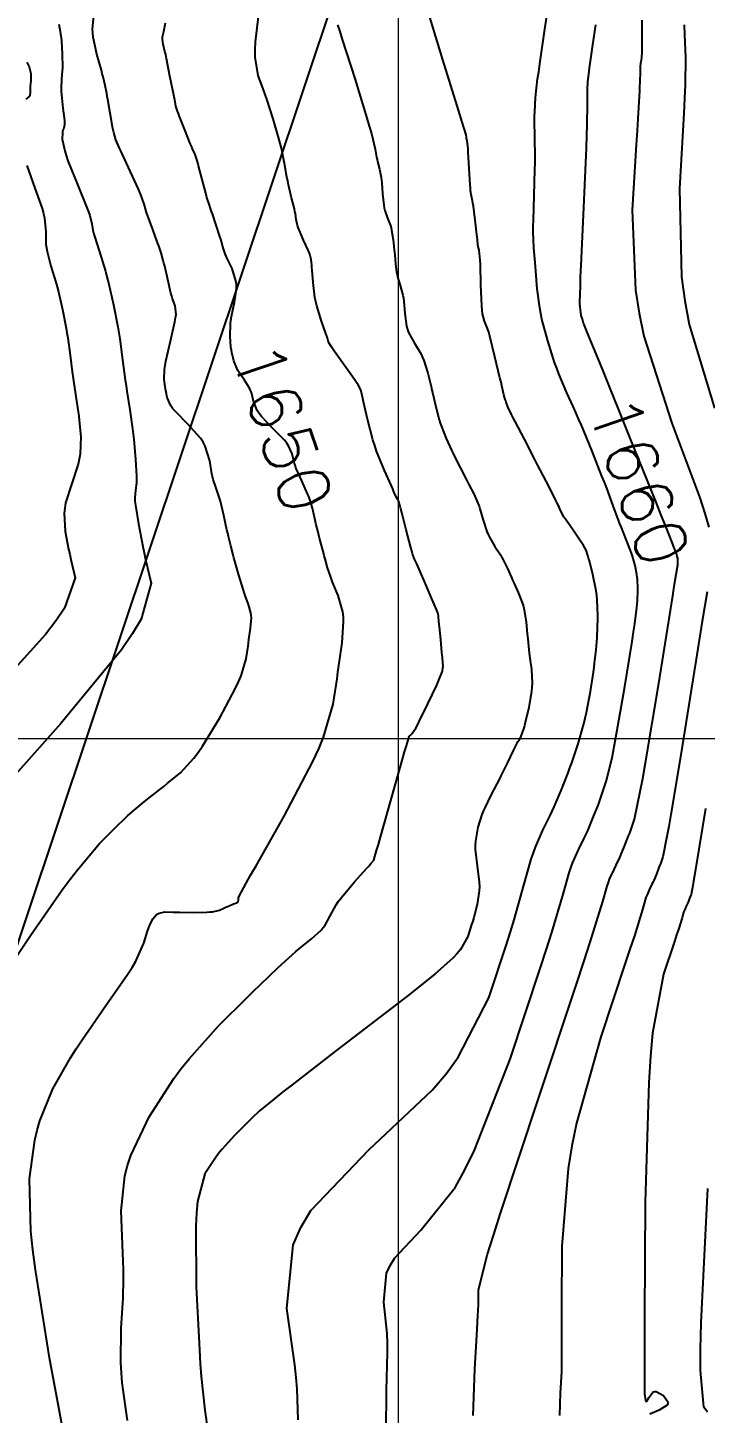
# Model space of a CAD drawing. Header units: metres. Extents: x 837475 to 838479, y 1189012 to 1191015.
# Drawn here: x 837648.9 to 837699.4, y 1189363.5 to 1189466.9 of the extents above; entities that cross this region are included whole.
import ezdxf

# ---------------------------------------------------------------- set-up
doc = ezdxf.new("R2010")
doc.units = ezdxf.units.M
doc.header["$LTSCALE"] = 0.3
doc.layers.add('COORD', color=7, linetype='Continuous', lineweight=20)
for name, color, linetype in [('CORREDORVIA', 70, 'Continuous'), ('COTAS 10', 1, 'Continuous'), ('COTAS INT', 252, 'Continuous')]:
    doc.layers.add(name, color=color, linetype=linetype)
doc.styles.get("Standard").update_dxf_attribs({"font": 'simplex.shx'})

msp = doc.modelspace()

# ---------------------------------------------------------------- linework, layer by layer
at = {"layer": 'COORD'}
for p, q in [((837676.51, 1189013.87), (837676.51, 1191013.87)), ((837476.51, 1189413.87), (838476.51, 1189413.87))]:
    msp.add_line(p, q, dxfattribs=at)
at = {"layer": 'CORREDORVIA'}
msp.add_lwpolyline([(838157.03, 1190996.19), (838237.17, 1190821.34), (838237, 1190602.88), (838240.03, 1190437.2), (838223.54, 1190366.27), (838212.2, 1190288.92), (838221.4, 1189997.88), (837954.54, 1189509.17), (837751.16, 1189231.38), (837593.19, 1189234.4), (837744.49, 1189686.61), (837750.28, 1189933.97), (837723.62, 1190051.52), (837726.09, 1190134.48), (837885.38, 1190229.43), (837983.18, 1190344.12), (837817.55, 1190502.19), (837798.03, 1190660.17), (837963.57, 1190795.98), (837910.68, 1191000.96)], close=True, dxfattribs=at)
at = {"layer": 'COTAS 10'}
for points in [[(837651.59, 1189361.66), (837650.49, 1189367.66), (837649.43, 1189374.21), (837649.24, 1189375.72), (837649.1, 1189377.1), (837649, 1189381), (837649.39, 1189383.89), (837649.56, 1189384.63), (837649.77, 1189385.34), (837650.74, 1189387.73), (837652.05, 1189390.03), (837652.47, 1189390.7), (837652.91, 1189391.38), (837654.69, 1189393.94), (837656.31, 1189396.25), (837656.64, 1189396.78), (837656.92, 1189397.26), (837657.52, 1189398.59), (837657.79, 1189399.48), (837657.86, 1189399.69), (837657.94, 1189399.88), (837658.18, 1189400.4), (837658.46, 1189400.73), (837658.56, 1189400.79), (837658.66, 1189400.84), (837659.09, 1189400.92), (837659.71, 1189400.9), (837659.93, 1189400.9), (837660.17, 1189400.9), (837661.21, 1189400.88), (837662.22, 1189400.9), (837662.45, 1189400.92), (837662.64, 1189400.94), (837663.16, 1189401.05), (837663.48, 1189401.2), (837663.56, 1189401.23), (837663.64, 1189401.27), (837663.89, 1189401.39), (837664.1, 1189401.48), (837664.15, 1189401.5), (837664.21, 1189401.52), (837664.39, 1189401.58), (837664.52, 1189401.64), (837664.54, 1189401.66), (837664.56, 1189401.69), (837664.59, 1189401.79), (837664.58, 1189401.92), (837664.59, 1189401.95), (837664.59, 1189401.98), (837664.62, 1189402.09), (837665.16, 1189403.07), (837665.48, 1189403.66), (837665.89, 1189404.37), (837667.98, 1189408.08), (837670.13, 1189412.15), (837670.56, 1189413.1), (837670.92, 1189413.96), (837671.65, 1189416.42), (837671.93, 1189418.31), (837672, 1189418.81), (837672.07, 1189419.31), (837672.32, 1189421.01), (837672.42, 1189422.56), (837672.4, 1189422.95), (837672.36, 1189423.32), (837672.02, 1189424.53), (837671.6, 1189425.53), (837671.51, 1189425.76), (837671.43, 1189425.98), (837671.21, 1189426.6), (837671.04, 1189427.26), (837670.98, 1189427.49), (837670.91, 1189427.74), (837670.63, 1189428.81), (837670.52, 1189429.25), (837670.36, 1189429.9), (837670.3, 1189430.15), (837670.24, 1189430.38), (837670.09, 1189431.06), (837669.9, 1189431.7), (837669.82, 1189431.91), (837669.73, 1189432.13), (837669.3, 1189433.08), (837668.89, 1189434.02), (837668.8, 1189434.25), (837668.73, 1189434.46), (837668.58, 1189435.1), (837668.32, 1189435.71), (837668.18, 1189435.91), (837668.01, 1189436.12), (837667.15, 1189436.99), (837666.29, 1189437.88), (837666.12, 1189438.11), (837665.98, 1189438.33), (837665.7, 1189439.03), (837665.54, 1189439.67), (837665.47, 1189439.84), (837665.4, 1189440.01), (837665.02, 1189440.6), (837664.63, 1189441.18), (837664.54, 1189441.33), (837664.46, 1189441.49), (837664.23, 1189442.04), (837664.08, 1189442.66), (837664.05, 1189442.85), (837664.02, 1189443.06), (837663.96, 1189443.88), (837663.98, 1189444.81), (837664.01, 1189445.08), (837664.05, 1189445.36), (837664.28, 1189446.42), (837664.4, 1189447.23), (837664.43, 1189447.46), (837664.42, 1189447.74), (837664.39, 1189448.01), (837664.1, 1189448.92), (837663.73, 1189449.68), (837663.65, 1189449.86), (837663.59, 1189450.02), (837663.44, 1189450.47), (837663.32, 1189450.94), (837663.26, 1189451.12), (837663.2, 1189451.31), (837662.92, 1189452.16), (837662.64, 1189453), (837662.57, 1189453.18), (837662.52, 1189453.33), (837662.38, 1189453.72), (837662.25, 1189454.16), (837662.19, 1189454.34), (837662.14, 1189454.56), (837661.87, 1189455.58), (837661.6, 1189456.6), (837661.54, 1189456.82), (837661.49, 1189457), (837661.34, 1189457.43), (837661.15, 1189457.86), (837661.07, 1189458.05), (837660.98, 1189458.26), (837660.57, 1189459.28), (837660.17, 1189460.28), (837660.1, 1189460.49), (837660.03, 1189460.67), (837659.91, 1189461.05), (837659.83, 1189461.51), (837659.78, 1189461.73), (837659.73, 1189462), (837659.47, 1189463.29), (837659.2, 1189464.61), (837659.15, 1189464.89), (837659.09, 1189465.12), (837658.96, 1189465.68), (837658.91, 1189466.01), (837658.91, 1189466.11), (837658.92, 1189466.21), (837659, 1189466.62), (837659.14, 1189467.25)], [(837682.09, 1189363.34), (837682.2, 1189366.81), (837682.37, 1189369.78), (837682.41, 1189370.35), (837682.43, 1189370.82), (837682.47, 1189371.6), (837682.47, 1189371.82), (837682.47, 1189371.93), (837682.47, 1189372.07), (837682.48, 1189372.72), (837683.16, 1189375.38), (837683.59, 1189376.77), (837684.12, 1189378.46), (837686.92, 1189386.92), (837689.77, 1189395.47), (837690.34, 1189397.21), (837690.82, 1189398.67), (837691.76, 1189401.71), (837692.08, 1189402.84), (837692.17, 1189403.11), (837692.26, 1189403.36), (837692.59, 1189404.09), (837692.9, 1189404.73), (837692.99, 1189404.92), (837693.08, 1189405.11), (837693.38, 1189405.82), (837693.68, 1189406.59), (837693.76, 1189406.8), (837693.84, 1189407.03), (837694.12, 1189407.85), (837694.55, 1189409.9), (837694.73, 1189410.88), (837694.94, 1189412.05), (837695.9, 1189417.81), (837696.8, 1189423.42), (837696.97, 1189424.5), (837697.11, 1189425.37), (837697.34, 1189426.81), (837697.35, 1189426.91), (837697.35, 1189426.94), (837697.35, 1189426.97), (837697.35, 1189427.1), (837697.35, 1189427.24), (837697.34, 1189427.27), (837697.34, 1189427.31), (837697.31, 1189427.45), (837697.27, 1189427.6), (837697.25, 1189427.64), (837697.24, 1189427.69), (837697.17, 1189427.85), (837697.1, 1189428.04), (837697.08, 1189428.09), (837697.06, 1189428.15), (837696.97, 1189428.37), (837696.43, 1189429.75), (837696.11, 1189430.53), (837695.73, 1189431.49), (837693.75, 1189436.39), (837691.77, 1189441.3), (837691.38, 1189442.26), (837691.06, 1189443.04), (837690.94, 1189443.34), (837690.49, 1189444.43), (837690.38, 1189444.69), (837690.35, 1189444.76), (837690.32, 1189444.84), (837690.23, 1189445.14), (837690.15, 1189445.43), (837690.13, 1189445.51), (837690.12, 1189445.59), (837690.08, 1189445.85), (837690.06, 1189446.09), (837690.06, 1189446.15), (837690.05, 1189446.21), (837690.04, 1189446.41), (837690.08, 1189447.61), (837690.1, 1189448.3), (837690.14, 1189449.15), (837690.33, 1189453.49), (837690.53, 1189457.94), (837690.56, 1189458.85), (837690.59, 1189459.63), (837690.61, 1189461.25), (837690.6, 1189461.93), (837690.6, 1189462.11), (837690.6, 1189462.28), (837690.64, 1189462.86), (837690.73, 1189463.62), (837690.77, 1189463.9), (837690.81, 1189464.22), (837691.02, 1189465.62), (837691.24, 1189467.11)]]:
    msp.add_lwpolyline(points, dxfattribs=at)
at = {"layer": 'COTAS INT'}
for points in [[(837675.59, 1189362.1), (837675.63, 1189365.25), (837675.7, 1189368.04), (837675.69, 1189368.76), (837675.66, 1189369.46), (837675.41, 1189371.8), (837675.63, 1189373.96), (837675.89, 1189374.54), (837676.23, 1189375.12), (837678.19, 1189377.18), (837680.74, 1189380.37), (837681.46, 1189381.67), (837682.18, 1189383.14), (837684.83, 1189389.95), (837687.07, 1189396.7), (837687.54, 1189398.14), (837687.94, 1189399.38), (837688.81, 1189402.32), (837689.25, 1189403.85), (837689.37, 1189404.22), (837689.49, 1189404.56), (837689.93, 1189405.56), (837690.36, 1189406.42), (837690.48, 1189406.68), (837690.6, 1189406.93), (837691.02, 1189407.91), (837691.42, 1189408.94), (837691.53, 1189409.24), (837691.64, 1189409.54), (837692.01, 1189410.66), (837692.44, 1189412.42), (837692.58, 1189413.13), (837692.73, 1189413.93), (837693.36, 1189417.59), (837693.93, 1189421.11), (837694.04, 1189421.83), (837694.13, 1189422.42), (837694.3, 1189423.64), (837694.34, 1189424.14), (837694.35, 1189424.29), (837694.35, 1189424.45), (837694.36, 1189424.61), (837694.37, 1189425.07), (837694.34, 1189425.73), (837694.32, 1189425.91), (837694.3, 1189426.09), (837694.16, 1189426.77), (837693.96, 1189427.48), (837693.89, 1189427.69), (837693.81, 1189427.9), (837693.5, 1189428.71), (837693.14, 1189429.6), (837693.03, 1189429.87), (837692.93, 1189430.15), (837692.53, 1189431.23), (837692.04, 1189432.55), (837691.87, 1189432.98), (837691.69, 1189433.44), (837690.95, 1189435.31), (837690.16, 1189437.23), (837689.95, 1189437.71), (837689.75, 1189438.18), (837689.54, 1189438.64), (837689.08, 1189439.66), (837688.48, 1189441.08), (837688.32, 1189441.49), (837688.16, 1189441.91), (837687.64, 1189443.53), (837687.21, 1189445.14), (837687.12, 1189445.57), (837687.05, 1189445.99), (837686.86, 1189447.42), (837686.75, 1189448.72), (837686.72, 1189449.06), (837686.7, 1189449.38), (837686.61, 1189450.47), (837686.56, 1189451.68), (837686.56, 1189452.09), (837686.57, 1189452.53), (837686.63, 1189454.39), (837686.69, 1189456.31), (837686.7, 1189456.78), (837686.71, 1189457.24), (837686.68, 1189458.71), (837686.66, 1189459.97), (837686.66, 1189460.29), (837686.67, 1189460.61), (837686.73, 1189461.68), (837686.89, 1189463.08), (837686.97, 1189463.6), (837687.05, 1189464.19), (837687.44, 1189466.79), (837687.84, 1189469.54)], [(837646.72, 1189395.7), (837649.07, 1189399.17), (837651.44, 1189402.58), (837652.02, 1189403.36), (837652.56, 1189404.07), (837654.21, 1189406.04), (837655.6, 1189407.43), (837655.97, 1189407.78), (837656.33, 1189408.11), (837657.57, 1189409.16), (837658.71, 1189410.06), (837659, 1189410.29), (837659.29, 1189410.52), (837660.25, 1189411.3), (837661.25, 1189412.39), (837661.56, 1189412.81), (837661.89, 1189413.28), (837663.19, 1189415.41), (837664.34, 1189417.58), (837664.57, 1189418.08), (837664.77, 1189418.54), (837665.15, 1189419.8), (837665.29, 1189420.75), (837665.33, 1189421), (837665.36, 1189421.24), (837665.48, 1189422.1), (837665.54, 1189422.87), (837665.53, 1189423.06), (837665.5, 1189423.25), (837665.33, 1189423.86), (837665.08, 1189424.53), (837665, 1189424.76), (837664.92, 1189425), (837664.6, 1189426.05), (837664.31, 1189427.09), (837664.24, 1189427.34), (837664.18, 1189427.57), (837664, 1189428.25), (837663.83, 1189428.94), (837663.78, 1189429.18), (837663.72, 1189429.43), (837663.48, 1189430.51), (837663.23, 1189431.56), (837663.17, 1189431.8), (837663.1, 1189432.02), (837662.88, 1189432.62), (837662.68, 1189433.19), (837662.63, 1189433.4), (837662.59, 1189433.62), (837662.43, 1189434.59), (837662.1, 1189435.68), (837661.94, 1189435.98), (837661.74, 1189436.27), (837660.8, 1189437.32), (837659.87, 1189438.25), (837659.69, 1189438.47), (837659.54, 1189438.68), (837659.25, 1189439.3), (837659.16, 1189439.82), (837659.14, 1189439.96), (837659.12, 1189440.11), (837659.03, 1189440.64), (837659.05, 1189441.4), (837659.1, 1189441.69), (837659.16, 1189442.02), (837659.51, 1189443.5), (837659.84, 1189444.94), (837659.89, 1189445.25), (837659.92, 1189445.51), (837659.86, 1189446.15), (837659.66, 1189446.67), (837659.6, 1189446.87), (837659.54, 1189447.09), (837659.3, 1189448.1), (837659.08, 1189449.11), (837659.02, 1189449.34), (837658.97, 1189449.54), (837658.81, 1189450.1), (837658.63, 1189450.61), (837658.56, 1189450.8), (837658.49, 1189451), (837658.18, 1189451.85), (837657.86, 1189452.71), (837657.8, 1189452.92), (837657.73, 1189453.1), (837657.57, 1189453.65), (837657.34, 1189454.3), (837657.24, 1189454.56), (837657.12, 1189454.84), (837656.53, 1189456.14), (837655.93, 1189457.43), (837655.8, 1189457.7), (837655.69, 1189457.95), (837655.43, 1189458.54), (837655.27, 1189459.07), (837655.22, 1189459.27), (837655.18, 1189459.5), (837655, 1189460.51), (837654.83, 1189461.53), (837654.79, 1189461.77), (837654.75, 1189461.98), (837654.64, 1189462.58), (837654.49, 1189463.22), (837654.42, 1189463.46), (837654.35, 1189463.73), (837654.01, 1189464.92), (837653.74, 1189466.2), (837653.71, 1189466.51), (837653.69, 1189466.82), (837653.8, 1189467.78)], [(837656.31, 1189362.97), (837655.91, 1189365.78), (837655.85, 1189366.54), (837655.81, 1189367.28), (837655.84, 1189369.88), (837655.97, 1189372.1), (837655.99, 1189372.6), (837656.01, 1189373.05), (837656.01, 1189374.26), (837655.96, 1189375.47), (837655.83, 1189378.63), (837656.09, 1189381.24), (837656.29, 1189382), (837656.54, 1189382.76), (837657.91, 1189385.64), (837659.76, 1189388.49), (837660.31, 1189389.24), (837660.89, 1189389.97), (837663.12, 1189392.45), (837665.23, 1189394.55), (837665.73, 1189395.03), (837666.19, 1189395.49), (837667.54, 1189396.78), (837668.59, 1189397.73), (837668.86, 1189397.97), (837669.13, 1189398.19), (837670.02, 1189398.91), (837670.74, 1189399.57), (837670.9, 1189399.75), (837671.05, 1189399.94), (837671.42, 1189400.64), (837671.86, 1189401.46), (837672.04, 1189401.73), (837672.25, 1189402.01), (837673.22, 1189403.16), (837674.14, 1189404.18), (837674.32, 1189404.37), (837674.46, 1189404.53), (837674.68, 1189404.79), (837674.88, 1189405.5), (837675.01, 1189405.95), (837675.16, 1189406.51), (837675.99, 1189409.41), (837676.81, 1189412.31), (837676.97, 1189412.86), (837677.1, 1189413.31), (837677.3, 1189414.02), (837677.3, 1189414.02), (837677.3, 1189414.02), (837677.3, 1189414.02), (837677.31, 1189414.03), (837677.34, 1189414.06), (837677.36, 1189414.08), (837677.39, 1189414.1), (837677.52, 1189414.21), (837677.8, 1189414.63), (837677.92, 1189414.85), (837678.06, 1189415.12), (837678.71, 1189416.44), (837679.35, 1189417.8), (837679.48, 1189418.08), (837679.58, 1189418.33), (837679.79, 1189418.88), (837679.83, 1189419.15), (837679.84, 1189419.22), (837679.84, 1189419.29), (837679.83, 1189419.51), (837679.79, 1189419.91), (837679.77, 1189420.08), (837679.75, 1189420.28), (837679.66, 1189421.24), (837679.57, 1189422.2), (837679.55, 1189422.4), (837679.53, 1189422.57), (837679.49, 1189422.97), (837679.46, 1189423.18), (837679.44, 1189423.24), (837679.43, 1189423.29), (837679.36, 1189423.48), (837679.18, 1189423.88), (837679.1, 1189424.07), (837679, 1189424.29), (837678.53, 1189425.4), (837678.05, 1189426.5), (837677.96, 1189426.72), (837677.87, 1189426.9), (837677.7, 1189427.25), (837677.56, 1189427.65), (837677.5, 1189427.86), (837677.43, 1189428.12), (837677.09, 1189429.43), (837676.76, 1189430.73), (837676.69, 1189430.99), (837676.63, 1189431.2), (837676.51, 1189431.6), (837676.45, 1189431.7), (837676.44, 1189431.74), (837676.42, 1189431.77), (837676.35, 1189431.9), (837676.17, 1189432.28), (837676.08, 1189432.48), (837675.98, 1189432.71), (837675.46, 1189433.87), (837674.88, 1189435.31), (837674.74, 1189435.73), (837674.6, 1189436.14), (837674.2, 1189437.69), (837673.91, 1189438.98), (837673.85, 1189439.24), (837673.8, 1189439.46), (837673.71, 1189439.88), (837673.5, 1189440.25), (837673.38, 1189440.43), (837673.23, 1189440.64), (837672.48, 1189441.7), (837671.74, 1189442.75), (837671.6, 1189442.96), (837671.48, 1189443.12), (837671.3, 1189443.44), (837671.22, 1189443.73), (837671.17, 1189443.89), (837671.1, 1189444.07), (837670.77, 1189445.01), (837670.42, 1189446.15), (837670.35, 1189446.46), (837670.28, 1189446.77), (837670.14, 1189447.88), (837670.08, 1189448.81), (837670.06, 1189449.01), (837670.05, 1189449.18), (837670.01, 1189449.61), (837669.9, 1189449.99), (837669.85, 1189450.13), (837669.78, 1189450.3), (837669.44, 1189451.05), (837669.1, 1189451.81), (837669.03, 1189451.99), (837668.98, 1189452.15), (837668.88, 1189452.58), (837668.82, 1189453.03), (837668.79, 1189453.19), (837668.75, 1189453.38), (837668.54, 1189454.21), (837668.31, 1189455.18), (837668.25, 1189455.46), (837668.19, 1189455.74), (837668.01, 1189456.76), (837667.78, 1189457.91), (837667.7, 1189458.26), (837667.6, 1189458.64), (837667.17, 1189460.11), (837666.7, 1189461.56), (837666.57, 1189461.92), (837666.45, 1189462.26), (837666.05, 1189463.33), (837665.83, 1189464.71), (837665.83, 1189465.24), (837665.85, 1189465.84), (837666.17, 1189468.56)], [(837669.02, 1189363.03), (837668.95, 1189365.34), (837668.88, 1189366.19), (837668.77, 1189367.14), (837668.18, 1189371.34), (837668.66, 1189376.08), (837669.22, 1189377.37), (837669.98, 1189378.65), (837674.29, 1189383.17), (837679.03, 1189387.62), (837680.06, 1189388.85), (837680.97, 1189390.08), (837683.26, 1189394.52), (837684.56, 1189398.5), (837684.86, 1189399.45), (837685.13, 1189400.33), (837685.87, 1189402.93), (837686.42, 1189404.87), (837686.57, 1189405.33), (837686.73, 1189405.76), (837687.28, 1189407.02), (837687.83, 1189408.12), (837687.97, 1189408.44), (837688.12, 1189408.76), (837688.65, 1189409.99), (837689.16, 1189411.3), (837689.3, 1189411.68), (837689.43, 1189412.05), (837689.91, 1189413.47), (837690.33, 1189414.95), (837690.43, 1189415.37), (837690.53, 1189415.8), (837690.83, 1189417.36), (837691.05, 1189418.81), (837691.1, 1189419.16), (837691.14, 1189419.48), (837691.26, 1189420.47), (837691.33, 1189421.37), (837691.34, 1189421.64), (837691.36, 1189421.93), (837691.39, 1189423.03), (837691.34, 1189424.21), (837691.3, 1189424.54), (837691.26, 1189424.88), (837691.01, 1189426.09), (837690.75, 1189427.11), (837690.69, 1189427.32), (837690.64, 1189427.51), (837690.51, 1189427.91), (837690.31, 1189428.26), (837690.21, 1189428.41), (837690.09, 1189428.59), (837689.53, 1189429.41), (837688.96, 1189430.22), (837688.85, 1189430.39), (837688.76, 1189430.54), (837688.59, 1189430.87), (837688.44, 1189431.25), (837688.35, 1189431.42), (837688.25, 1189431.63), (837687.74, 1189432.63), (837687.08, 1189433.91), (837686.89, 1189434.29), (837686.69, 1189434.68), (837685.91, 1189436.19), (837685.22, 1189437.52), (837685.07, 1189437.8), (837684.95, 1189438.05), (837684.67, 1189438.62), (837684.54, 1189438.96), (837684.51, 1189439.05), (837684.47, 1189439.15), (837684.38, 1189439.51), (837684.23, 1189440.17), (837684.16, 1189440.45), (837684.08, 1189440.78), (837683.71, 1189442.34), (837683.33, 1189443.87), (837683.24, 1189444.18), (837683.16, 1189444.45), (837682.94, 1189445), (837682.79, 1189445.55), (837682.76, 1189445.82), (837682.73, 1189446.14), (837682.66, 1189447.7), (837682.62, 1189449.24), (837682.6, 1189449.55), (837682.59, 1189449.81), (837682.53, 1189450.31), (837682.48, 1189450.47), (837682.47, 1189450.51), (837682.46, 1189450.55), (837682.44, 1189450.71), (837682.4, 1189451.09), (837682.38, 1189451.27), (837682.36, 1189451.48), (837682.24, 1189452.53), (837682.1, 1189453.58), (837682.07, 1189453.8), (837682.04, 1189453.97), (837681.96, 1189454.33), (837681.89, 1189454.73), (837681.88, 1189454.94), (837681.86, 1189455.18), (837681.78, 1189456.39), (837681.71, 1189457.61), (837681.7, 1189457.86), (837681.68, 1189458.06), (837681.63, 1189458.48), (837681.59, 1189458.64), (837681.59, 1189458.68), (837681.58, 1189458.73), (837681.55, 1189458.9), (837681.27, 1189459.86), (837681.1, 1189460.41), (837680.89, 1189461.07), (837679.83, 1189464.49), (837678.77, 1189467.93)], [(837651.18, 1189467.17), (837651.29, 1189466.61), (837651.37, 1189465.95), (837651.38, 1189465.75), (837651.4, 1189465.55), (837651.44, 1189464.8), (837651.45, 1189464.06), (837651.45, 1189463.87), (837651.44, 1189463.69), (837651.39, 1189463.06), (837651.35, 1189462.38), (837651.36, 1189462.15), (837651.38, 1189461.9), (837651.49, 1189460.89), (837651.59, 1189459.98), (837651.6, 1189459.8), (837651.6, 1189459.65), (837651.55, 1189459.4), (837651.47, 1189459.24), (837651.46, 1189459.16), (837651.45, 1189459.06), (837651.44, 1189458.57), (837651.62, 1189457.7), (837651.73, 1189457.35), (837651.86, 1189456.97), (837652.56, 1189455.21), (837653.25, 1189453.52), (837653.38, 1189453.17), (837653.48, 1189452.88), (837653.64, 1189452.27), (837653.71, 1189451.79), (837653.76, 1189451.58), (837653.83, 1189451.34), (837654.21, 1189450.17), (837654.66, 1189448.72), (837654.77, 1189448.3), (837654.88, 1189447.87), (837655.26, 1189446.23), (837655.58, 1189444.57), (837655.66, 1189444.12), (837655.73, 1189443.68), (837655.94, 1189442.11), (837656.13, 1189440.6), (837656.19, 1189440.2), (837656.25, 1189439.79), (837656.47, 1189438.38), (837656.68, 1189436.97), (837656.73, 1189436.57), (837656.77, 1189436.17), (837656.91, 1189434.7), (837656.97, 1189433.43), (837656.97, 1189433.16), (837656.97, 1189432.93), (837656.89, 1189432.4), (837656.85, 1189431.83), (837656.86, 1189431.57), (837656.89, 1189431.28), (837657.11, 1189429.88), (837657.44, 1189428.19), (837657.55, 1189427.71), (837657.65, 1189427.23), (837658.07, 1189425.46), (837657.31, 1189422.77), (837656.68, 1189421.7), (837655.85, 1189420.49), (837651.33, 1189414.98), (837646.53, 1189409.62)], [(837671.96, 1189467.12), (837672.13, 1189466.62), (837672.32, 1189466.02), (837673.25, 1189463.1), (837674.15, 1189460.15), (837674.33, 1189459.54), (837674.49, 1189459.01), (837674.78, 1189457.83), (837674.88, 1189457.23), (837674.92, 1189457.07), (837674.95, 1189456.91), (837675.09, 1189456.34), (837675.21, 1189455.72), (837675.24, 1189455.52), (837675.27, 1189455.32), (837675.33, 1189454.49), (837675.42, 1189453.66), (837675.45, 1189453.46), (837675.5, 1189453.27), (837675.7, 1189452.69), (837675.91, 1189452.14), (837675.96, 1189451.96), (837676, 1189451.78), (837676.12, 1189451.07), (837676.2, 1189450.33), (837676.22, 1189450.14), (837676.24, 1189449.95), (837676.29, 1189449.29), (837676.37, 1189448.66), (837676.41, 1189448.49), (837676.45, 1189448.31), (837676.65, 1189447.66), (837676.84, 1189446.94), (837676.88, 1189446.72), (837676.92, 1189446.49), (837676.98, 1189445.57), (837677.11, 1189444.63), (837677.18, 1189444.39), (837677.27, 1189444.15), (837677.71, 1189443.35), (837678.2, 1189442.54), (837678.31, 1189442.3), (837678.41, 1189442.06), (837678.71, 1189441.11), (837678.94, 1189440.12), (837679.01, 1189439.85), (837679.07, 1189439.57), (837679.29, 1189438.6), (837679.54, 1189437.65), (837679.62, 1189437.39), (837679.71, 1189437.14), (837680.06, 1189436.25), (837680.46, 1189435.38), (837680.58, 1189435.14), (837680.7, 1189434.9), (837681.13, 1189434.04), (837681.55, 1189433.22), (837681.66, 1189433.01), (837681.77, 1189432.81), (837682.13, 1189432.11), (837682.44, 1189431.42), (837682.52, 1189431.21), (837682.59, 1189430.99), (837682.84, 1189430.15), (837683.11, 1189429.31), (837683.2, 1189429.09), (837683.3, 1189428.89), (837683.7, 1189428.2), (837684.12, 1189427.56), (837684.23, 1189427.38), (837684.32, 1189427.2), (837684.64, 1189426.55), (837684.93, 1189425.88), (837685.02, 1189425.68), (837685.11, 1189425.49), (837685.45, 1189424.75), (837685.76, 1189423.94), (837685.83, 1189423.71), (837685.89, 1189423.47), (837686.04, 1189422.54), (837686.12, 1189421.68), (837686.14, 1189421.48), (837686.16, 1189421.29), (837686.21, 1189420.76), (837686.27, 1189420.23), (837686.29, 1189420.05), (837686.32, 1189419.85), (837686.43, 1189419.01), (837686.48, 1189418), (837686.46, 1189417.7), (837686.44, 1189417.39), (837686.23, 1189416.17), (837685.97, 1189415.06), (837685.9, 1189414.81), (837685.84, 1189414.59), (837685.64, 1189414.04), (837685.48, 1189413.72), (837685.45, 1189413.66), (837685.42, 1189413.61), (837685.35, 1189413.51), (837685.22, 1189413.27), (837685.15, 1189413.13), (837685.07, 1189412.96), (837684.64, 1189412.07), (837684.13, 1189411.03), (837683.99, 1189410.75), (837683.86, 1189410.49), (837683.38, 1189409.58), (837682.95, 1189408.7), (837682.84, 1189408.44), (837682.74, 1189408.19), (837682.43, 1189407.24), (837682.25, 1189406.2), (837682.24, 1189405.89), (837682.24, 1189405.58), (837682.39, 1189404.36), (837682.54, 1189403.14), (837682.55, 1189402.82), (837682.54, 1189402.51), (837682.39, 1189401.47), (837682.12, 1189400.5), (837682.05, 1189400.24), (837681.97, 1189399.99), (837681.68, 1189399.08), (837681.13, 1189398.11), (837680.88, 1189397.81), (837680.6, 1189397.5), (837679.23, 1189396.28), (837677.13, 1189394.62), (837676.38, 1189394.04), (837675.55, 1189393.4), (837671.95, 1189390.63), (837668.58, 1189388.03), (837667.89, 1189387.49), (837667.31, 1189387.04), (837666.14, 1189386.08), (837665.57, 1189385.53), (837665.38, 1189385.34), (837665.17, 1189385.14), (837664.28, 1189384.25), (837663.33, 1189383.21), (837663.09, 1189382.9), (837662.86, 1189382.58), (837662.08, 1189381.38), (837661.53, 1189379.32), (837661.45, 1189378.47), (837661.39, 1189377.49), (837661.43, 1189372.94), (837661.66, 1189368.26), (837661.73, 1189367.21), (837661.8, 1189366.27), (837662.08, 1189363.74), (837662.3, 1189362.17)], [(837694.66, 1189467.47), (837694.67, 1189466.69), (837694.67, 1189466.05), (837694.67, 1189464.96), (837694.65, 1189464.79), (837694.65, 1189464.74), (837694.64, 1189464.69), (837694.61, 1189464.46), (837694.57, 1189464.25), (837694.57, 1189464.2), (837694.56, 1189464.15), (837694.55, 1189464.04), (837694.54, 1189463.95), (837694.54, 1189463.9), (837694.54, 1189463.79), (837694.54, 1189463.48), (837694.53, 1189463.32), (837694.52, 1189463.13), (837694.48, 1189462.19), (837694.37, 1189460.12), (837694.31, 1189459.23), (837694.25, 1189458.19), (837693.95, 1189453.29), (837694.18, 1189447.32), (837694.46, 1189445.6), (837694.82, 1189443.87), (837696.9, 1189437.4), (837698.99, 1189431.82), (837699.37, 1189430.64), (837699.66, 1189429.63)], [(837697.82, 1189467.11), (837697.84, 1189466.37), (837697.91, 1189464.68), (837697.89, 1189462.61), (837697.85, 1189461.64), (837697.8, 1189460.49), (837697.48, 1189454.91), (837697.62, 1189448.31), (837697.86, 1189446.52), (837698.19, 1189444.76), (837700.09, 1189438.51)], [(837648.79, 1189464.33), (837648.97, 1189463.97), (837649.07, 1189463.58), (837649.09, 1189463.47), (837649.1, 1189463.36), (837649.08, 1189462.93), (837649.04, 1189462.54), (837649.04, 1189462.44), (837649.04, 1189462.35), (837649.05, 1189462.06), (837649.02, 1189461.84), (837648.99, 1189461.78), (837648.95, 1189461.73), (837648.73, 1189461.57)], [(837648.8, 1189456.62), (837649.38, 1189454.93), (837649.94, 1189453.4), (837650.04, 1189453.03), (837650.12, 1189452.69), (837650.2, 1189451.66), (837650.21, 1189450.74), (837650.25, 1189450.47), (837650.3, 1189450.19), (837650.59, 1189449.1), (837650.96, 1189447.9), (837651.06, 1189447.56), (837651.15, 1189447.2), (837651.46, 1189445.86), (837651.72, 1189444.49), (837651.78, 1189444.12), (837651.84, 1189443.75), (837652.02, 1189442.46), (837652.18, 1189441.22), (837652.22, 1189440.89), (837652.27, 1189440.56), (837652.45, 1189439.39), (837652.63, 1189438.23), (837652.67, 1189437.91), (837652.7, 1189437.58), (837652.82, 1189436.36), (837652.77, 1189435.08), (837652.7, 1189434.71), (837652.62, 1189434.33), (837652.14, 1189432.89), (837651.68, 1189431.44), (837651.62, 1189431.05), (837651.58, 1189430.67), (837651.65, 1189429.32), (837651.91, 1189427.98), (837651.99, 1189427.61), (837652.07, 1189427.23), (837652.41, 1189425.84), (837651.61, 1189423.59), (837650.98, 1189422.68), (837650.18, 1189421.63), (837645.8, 1189416.8)], [(837699.53, 1189424.81), (837699.17, 1189422.63), (837698.69, 1189419.64), (837698.34, 1189417.48), (837697.56, 1189412.65), (837696.82, 1189408.19), (837696.67, 1189407.29), (837696.53, 1189406.54), (837696.22, 1189405.04), (837696.05, 1189404.51), (837695.99, 1189404.37), (837695.94, 1189404.23), (837695.75, 1189403.74), (837695.55, 1189403.28), (837695.5, 1189403.16), (837695.44, 1189403.04), (837695.24, 1189402.63), (837695.03, 1189402.16), (837694.97, 1189402), (837694.92, 1189401.82), (837694.71, 1189401.1), (837694.11, 1189399.15), (837693.8, 1189398.21), (837693.43, 1189397.09), (837691.6, 1189391.6), (837689.8, 1189385.17), (837689.45, 1189383.46), (837689.17, 1189381.78), (837688.7, 1189375.99), (837688.67, 1189371.38), (837688.67, 1189370.44), (837688.67, 1189369.66), (837688.68, 1189368.1), (837688.68, 1189367.27), (837688.67, 1189366.96), (837688.66, 1189366.61), (837688.57, 1189365.05), (837688.52, 1189363.35)], [(837699.41, 1189408.64), (837698.92, 1189405.6), (837698.59, 1189403.63), (837698.52, 1189403.23), (837698.46, 1189402.9), (837698.33, 1189402.23), (837698.25, 1189402), (837698.23, 1189401.94), (837698.2, 1189401.87), (837698.12, 1189401.66), (837698.03, 1189401.45), (837697.98, 1189401.35), (837697.89, 1189401.16), (837697.8, 1189400.96), (837697.77, 1189400.88), (837697.75, 1189400.81), (837697.66, 1189400.49), (837697.39, 1189399.62), (837697.25, 1189399.21), (837697.09, 1189398.71), (837696.28, 1189396.28), (837695.47, 1189391.88), (837695.31, 1189390.15), (837695.18, 1189388.19), (837694.92, 1189379.26), (837694.87, 1189370.74), (837694.86, 1189369.05), (837694.86, 1189367.65), (837694.87, 1189364.97), (837694.94, 1189364.46), (837694.97, 1189364.41), (837695.01, 1189364.4), (837695.2, 1189364.73), (837695.51, 1189365.12), (837695.62, 1189365.15), (837695.74, 1189365.14), (837696.29, 1189364.84), (837696.61, 1189364.36), (837696.6, 1189364.24), (837696.54, 1189364.13), (837695.96, 1189363.76), (837695.25, 1189363.46)], [(837699.57, 1189363.6), (837699.29, 1189363.97), (837699.04, 1189366.72), (837699.05, 1189368.31), (837699.1, 1189370.26), (837699.59, 1189380.28)]]:
    msp.add_lwpolyline(points, dxfattribs=at)

# ---------------------------------------------------------------- texts
at = {"layer": 'COTAS 10', "char_height": 3.8, "attachment_point": 7}
for s, insert, rotation in [('1650', (837663.96, 1189442.64), 288.8125), ('1660', (837690.55, 1189438.65), 288.9523)]:
    msp.add_mtext(s, dxfattribs=dict(at, insert=insert, rotation=rotation))

doc.saveas('drawing.dxf')
